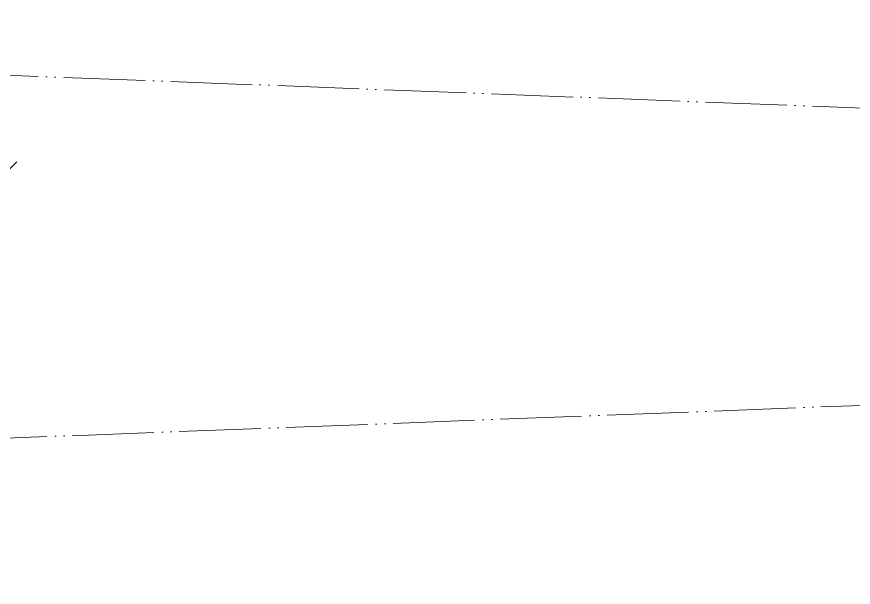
# Model space of a CAD drawing. Header units: millimetres. Extents: x -13069 to 207500, y -71366 to 56785.
# Drawn here: x 2791.9 to 2945.9, y 10032.1 to 10137.2 of the extents above; entities that cross this region are included whole.
import ezdxf

# ---------------------------------------------------------------- set-up
doc = ezdxf.new("R2010")
doc.units = ezdxf.units.MM
doc.linetypes.add('ADSK_Штрихпунктирная 2 точки_ш15 п1_5 п1_5 п1_5', pattern=[19.5, 15, -1.5, 0, -1.5, 0, -1.5])
doc.layers.add('Линии', color=7, linetype='Continuous', lineweight=9, true_color=0x00a600)
doc.layers.add('Потолки штриховка', color=7, linetype='Continuous', lineweight=9)

msp = doc.modelspace()

# ---------------------------------------------------------------- hatches: boundary and pattern name
at = {"layer": 'Потолки штриховка', "lineweight": 18, "true_color": 0x787878}
h = msp.add_hatch(dxfattribs=at)
h.set_pattern_fill('FP_89', color=8, style=0, pattern_type=2)
h.set_pattern_definition([(45, (0, 0), (-53.033, 53.033), [])])
h.paths.add_polyline_path([(5021.691, 9955), (5031.763, 9955), (5026.896, 9958.735), (5017.361, 9971.161), (5011.367, 9985.632), (5009.322, 10001.161), (5009.322, 10235), (3983.89, 10235), (3983.89, 10001.161), (3981.845, 9985.632), (3975.851, 9971.161), (3966.316, 9958.735), (3961.449, 9955), (5017.675, 9955)])
h.paths.add_polyline_path([(163.194, 9955), (631.763, 9955), (626.896, 9958.735), (616.408, 9973.462), (611.367, 9985.632), (609.322, 10001.161), (609.322, 10235), (161.329, 10235), (161.649, 9955)])
h.paths.add_polyline_path([(1801.322, 9955), (2814.33, 9955), (2809.463, 9958.735), (2799.928, 9971.161), (2793.934, 9985.632), (2791.89, 10001.161), (2791.89, 10235), (1801.322, 10235), (1801.322, 10001.161), (1799.278, 9985.632), (1793.284, 9971.161), (1783.749, 9958.735), (1778.882, 9955), (1793.284, 9955)])
h.paths.add_polyline_path([(7092.241, 9955), (7231.078, 9955), (7231.078, 10235), (6201.322, 10235), (6201.322, 10001.161), (6199.278, 9985.632), (6193.284, 9971.161), (6183.749, 9958.735), (6178.882, 9955), (6201.322, 9955)])
h.paths.add_polyline_path([(7231.078, 11755), (7231.078, 12003.112), (7125.605, 12003.112), (7125.605, 12041.321), (159.265, 12041.252), (159.592, 11755), (7221.078, 11755)])
at = {"layer": 'Потолки штриховка', "lineweight": 18}
h = msp.add_hatch(dxfattribs=at)
h.set_pattern_fill('FP_70', color=256, style=0, pattern_type=2)
h.set_pattern_definition([(108.435, (108.29, 0), (-416.5009, 832.9995), [158.05, -1159.038]), (139.399, (58.31, 149.94), (-2499.01064, 2082.48679), [76.799, -3763.143]), (136.848, (416.5, 199.92), (-6247.540257, 5830.95774), [182.691, -8951.868]), (109.983, (283.22, 324.87), (-1249.49393, 3332.00266), [97.5, -4777.508]), (90, (249.9, 0), (-416.5, 416.5), [83.3, -333.2]), (118.443, (249.9, 83.3), (2915.50714, -5414.4963), [227.365, -11140.87]), (84.289, (141.61, 283.22), (-416.5263, -3748.49687), [83.716, -4102.058]), (129.806, (149.94, 366.52), (1666.0152, -2082.4865), [65.059, -3187.91])])
h.paths.add_polyline_path([(3923.89, 9941.161), (3939.419, 9943.205), (3953.89, 9949.2), (3966.316, 9958.735), (3975.851, 9971.161), (3981.845, 9985.632), (3983.89, 10001.161), (3983.89, 11073.161), (3981.845, 11088.69), (3975.851, 11103.161), (3966.316, 11115.587), (3953.89, 11125.123), (3939.419, 11131.117), (3923.89, 11133.161), (2851.89, 11133.161), (2836.361, 11131.117), (2821.89, 11125.123), (2809.463, 11115.587), (2799.928, 11103.161), (2793.934, 11088.69), (2791.89, 11073.161), (2791.89, 10001.161), (2793.934, 9985.632), (2799.928, 9971.161), (2809.463, 9958.735), (2821.89, 9949.2), (2836.361, 9943.205), (2851.89, 9941.161), (3593.291, 9941.161)])

# ---------------------------------------------------------------- linework, layer by layer
at = {"layer": 'Линии', "color": 7, "linetype": 'ADSK_Штрихпунктирная 2 точки_ш15 п1_5 п1_5 п1_5'}
for p, q in [((7364.458, 10235), (64.272, 9955)), ((64.272, 10231.321), (7339.344, 9951.321))]:
    msp.add_line(p, q, dxfattribs=at)

doc.saveas('drawing.dxf')
